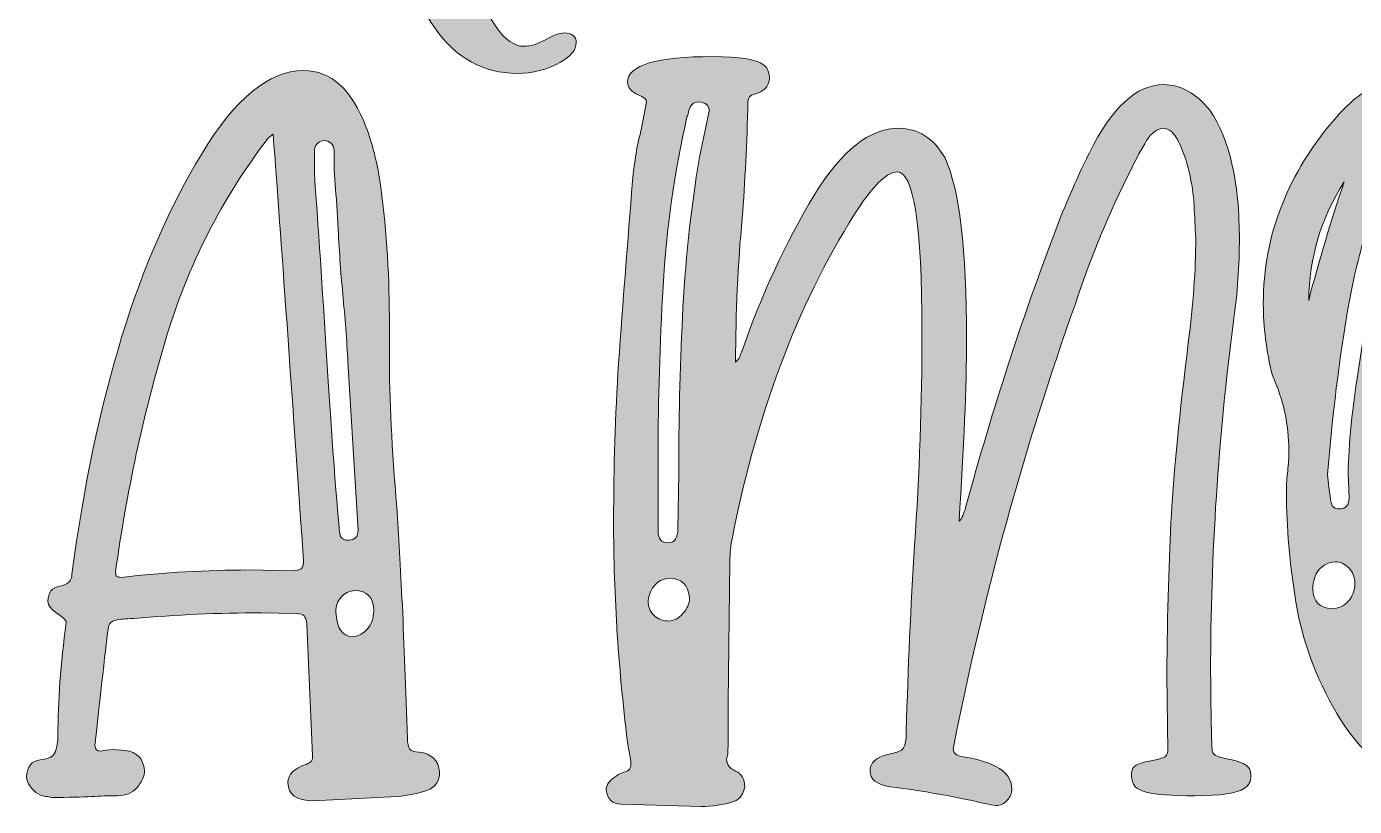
# Model space of a CAD drawing. Header units: inches. Extents: x 0.16 to 5.85, y -5.32 to -0.68.
# Drawn here: x 0.339 to 3.004, y -3.739 to -2.173 of the extents above; entities that cross this region are included whole.
import ezdxf

# ---------------------------------------------------------------- set-up
doc = ezdxf.new("R2010")
doc.units = ezdxf.units.IN
doc.header["$MEASUREMENT"] = 0
doc.layers.add('Layer 1', color=7, linetype='Continuous')

# ---------------------------------------------------------------- blocks, each defined once
blk = doc.blocks.new('block 4')
at = {"layer": 'Layer 1', "true_color": 0x231f20}
h = blk.add_hatch(color=250, dxfattribs=at)
h.dxf.hatch_style = 2
edge = h.paths.add_edge_path()
edge.add_spline(control_points=[(1.158, -2.1752), (1.1153, -2.1143), (1.0867, -2.0357), (1.0721, -1.9401), (1.0642, -1.8858), (1.0593, -1.8395), (1.0587, -1.7999), (1.0575, -1.7603), (1.0569, -1.7311), (1.0569, -1.7116), (1.0569, -1.683), (1.0575, -1.6519), (1.0587, -1.6172), (1.0398, -1.6196), (1.0185, -1.6227), (0.9947, -1.6269), (0.8948, -1.6446), (0.8242, -1.6562), (0.7827, -1.6617), (0.7486, -1.7926), (0.7316, -1.895), (0.7316, -1.9687), (0.7316, -2.0314), (0.7407, -2.0692), (0.759, -2.0808), (0.7663, -2.0856), (0.77, -2.0936), (0.77, -2.1039), (0.77, -2.1192), (0.762, -2.1271), (0.7468, -2.1271), (0.7328, -2.1271), (0.7194, -2.1234), (0.7072, -2.1155), (0.6725, -2.0942), (0.6554, -2.0491), (0.6554, -1.9815), (0.6554, -1.898), (0.6731, -1.7938), (0.7078, -1.669), (0.7078, -1.669), (0.678, -1.6696), (0.678, -1.6696), (0.6451, -1.6696), (0.6171, -1.6604), (0.5945, -1.6428), (0.5616, -1.6166), (0.5451, -1.5843), (0.5451, -1.5453), (0.5451, -1.5179), (0.5506, -1.4947), (0.5616, -1.4752), (0.5726, -1.4564), (0.5854, -1.4466), (0.6006, -1.4466), (0.6104, -1.4466), (0.6189, -1.4503), (0.6256, -1.457), (0.6323, -1.4637), (0.6353, -1.4722), (0.6353, -1.4819), (0.6353, -1.4935), (0.6286, -1.5027), (0.6152, -1.5106), (0.6012, -1.5185), (0.5945, -1.5301), (0.5945, -1.5453), (0.5945, -1.5599), (0.5987, -1.5733), (0.6073, -1.5861), (0.6231, -1.6093), (0.6469, -1.6209), (0.678, -1.6209), (0.6907, -1.6209), (0.7054, -1.6202), (0.7218, -1.619), (0.7712, -1.4564), (0.8266, -1.3138), (0.8893, -1.1908), (0.9454, -1.0811), (0.9966, -1.0263), (1.0435, -1.0263), (1.0733, -1.0263), (1.0946, -1.036), (1.108, -1.0561), (1.1172, -1.0702), (1.1245, -1.0842), (1.1288, -1.0994), (1.1416, -1.1414), (1.1507, -1.1847), (1.1549, -1.2285), (1.1574, -1.2523), (1.1598, -1.2955), (1.1622, -1.3583), (1.1769, -1.7195), (1.2, -1.9522), (1.2311, -2.0564), (1.2622, -2.1606), (1.2981, -2.2123), (1.3377, -2.2123), (1.3493, -2.2123), (1.3639, -2.2081), (1.3803, -2.199), (1.3968, -2.1898), (1.409, -2.1855), (1.4181, -2.1855), (1.4339, -2.1855), (1.4419, -2.1923), (1.4419, -2.205), (1.4419, -2.2191), (1.4315, -2.2325), (1.4102, -2.244), (1.3834, -2.2593), (1.3542, -2.2666), (1.3231, -2.2666), (1.2555, -2.2666), (1.2, -2.2361), (1.158, -2.1752)], knot_values=[0, 0, 0, 0, 1, 1, 1, 2, 2, 2, 3, 3, 3, 4, 4, 4, 5, 5, 5, 6, 6, 6, 7, 7, 7, 8, 8, 8, 9, 9, 9, 10, 10, 10, 11, 11, 11, 12, 12, 12, 13, 13, 13, 14, 14, 14, 15, 15, 15, 16, 16, 16, 17, 17, 17, 18, 18, 18, 19, 19, 19, 20, 20, 20, 21, 21, 21, 22, 22, 22, 23, 23, 23, 24, 24, 24, 25, 25, 25, 26, 26, 26, 27, 27, 27, 28, 28, 28, 29, 29, 29, 30, 30, 30, 31, 31, 31, 32, 32, 32, 33, 33, 33, 34, 34, 34, 35, 35, 35, 36, 36, 36, 37, 37, 37, 38, 38, 38, 39, 39, 39, 39], degree=3, periodic=1)
edge = h.paths.add_edge_path()
edge.add_spline(control_points=[(0.9161, -1.5904), (0.9752, -1.5794), (1.0234, -1.5721), (1.0605, -1.5679), (1.0623, -1.527), (1.0654, -1.4826), (1.0684, -1.4338), (1.0727, -1.3711), (1.0745, -1.3205), (1.0745, -1.2821), (1.0745, -1.2273), (1.0709, -1.181), (1.0629, -1.1439), (1.055, -1.1067), (1.0459, -1.0878), (1.0368, -1.0878), (1.0319, -1.0878), (1.024, -1.0945), (1.0136, -1.1079), (0.9673, -1.1658), (0.9216, -1.2529), (0.8772, -1.3686), (0.8461, -1.4497), (0.8193, -1.5301), (0.7961, -1.6105), (0.8315, -1.6056), (0.8711, -1.5989), (0.9161, -1.5904)], knot_values=[0, 0, 0, 0, 1, 1, 1, 2, 2, 2, 3, 3, 3, 4, 4, 4, 5, 5, 5, 6, 6, 6, 7, 7, 7, 8, 8, 8, 9, 9, 9, 9], degree=3, periodic=1)
at = {"layer": 'Layer 1', "lineweight": 0}
blk.add_open_spline([(1.158, -2.1752), (1.1153, -2.1143), (1.0867, -2.0357), (1.0721, -1.9401), (1.0642, -1.8858), (1.0593, -1.8395), (1.0587, -1.7999), (1.0575, -1.7603), (1.0569, -1.7311), (1.0569, -1.7116), (1.0569, -1.683), (1.0575, -1.6519), (1.0587, -1.6172), (1.0398, -1.6196), (1.0185, -1.6227), (0.9947, -1.6269), (0.8948, -1.6446), (0.8242, -1.6562), (0.7827, -1.6617), (0.7486, -1.7926), (0.7316, -1.895), (0.7316, -1.9687), (0.7316, -2.0314), (0.7407, -2.0692), (0.759, -2.0808), (0.7663, -2.0856), (0.77, -2.0936), (0.77, -2.1039), (0.77, -2.1192), (0.762, -2.1271), (0.7468, -2.1271), (0.7328, -2.1271), (0.7194, -2.1234), (0.7072, -2.1155), (0.6725, -2.0942), (0.6554, -2.0491), (0.6554, -1.9815), (0.6554, -1.898), (0.6731, -1.7938), (0.7078, -1.669), (0.7078, -1.669), (0.678, -1.6696), (0.678, -1.6696), (0.6451, -1.6696), (0.6171, -1.6604), (0.5945, -1.6428), (0.5616, -1.6166), (0.5451, -1.5843), (0.5451, -1.5453), (0.5451, -1.5179), (0.5506, -1.4947), (0.5616, -1.4752), (0.5726, -1.4564), (0.5854, -1.4466), (0.6006, -1.4466), (0.6104, -1.4466), (0.6189, -1.4503), (0.6256, -1.457), (0.6323, -1.4637), (0.6353, -1.4722), (0.6353, -1.4819), (0.6353, -1.4935), (0.6286, -1.5027), (0.6152, -1.5106), (0.6012, -1.5185), (0.5945, -1.5301), (0.5945, -1.5453), (0.5945, -1.5599), (0.5987, -1.5733), (0.6073, -1.5861), (0.6231, -1.6093), (0.6469, -1.6209), (0.678, -1.6209), (0.6907, -1.6209), (0.7054, -1.6202), (0.7218, -1.619), (0.7712, -1.4564), (0.8266, -1.3138), (0.8893, -1.1908), (0.9454, -1.0811), (0.9966, -1.0263), (1.0435, -1.0263), (1.0733, -1.0263), (1.0946, -1.036), (1.108, -1.0561), (1.1172, -1.0702), (1.1245, -1.0842), (1.1288, -1.0994), (1.1416, -1.1414), (1.1507, -1.1847), (1.1549, -1.2285), (1.1574, -1.2523), (1.1598, -1.2955), (1.1622, -1.3583), (1.1769, -1.7195), (1.2, -1.9522), (1.2311, -2.0564), (1.2622, -2.1606), (1.2981, -2.2123), (1.3377, -2.2123), (1.3493, -2.2123), (1.3639, -2.2081), (1.3803, -2.199), (1.3968, -2.1898), (1.409, -2.1855), (1.4181, -2.1855), (1.4339, -2.1855), (1.4419, -2.1923), (1.4419, -2.205), (1.4419, -2.2191), (1.4315, -2.2325), (1.4102, -2.244), (1.3834, -2.2593), (1.3542, -2.2666), (1.3231, -2.2666), (1.2555, -2.2666), (1.2, -2.2361), (1.158, -2.1752)], degree=3, knots=[0, 0, 0, 0, 1, 1, 1, 2, 2, 2, 3, 3, 3, 4, 4, 4, 5, 5, 5, 6, 6, 6, 7, 7, 7, 8, 8, 8, 9, 9, 9, 10, 10, 10, 11, 11, 11, 12, 12, 12, 13, 13, 13, 14, 14, 14, 15, 15, 15, 16, 16, 16, 17, 17, 17, 18, 18, 18, 19, 19, 19, 20, 20, 20, 21, 21, 21, 22, 22, 22, 23, 23, 23, 24, 24, 24, 25, 25, 25, 26, 26, 26, 27, 27, 27, 28, 28, 28, 29, 29, 29, 30, 30, 30, 31, 31, 31, 32, 32, 32, 33, 33, 33, 34, 34, 34, 35, 35, 35, 36, 36, 36, 37, 37, 37, 38, 38, 38, 39, 39, 39, 39], dxfattribs=at)
blk = doc.blocks.new('block 5')
at = {"layer": 'Layer 1', "true_color": 0x231f20}
h = blk.add_hatch(color=250, dxfattribs=at)
h.dxf.hatch_style = 2
edge = h.paths.add_edge_path()
edge.add_spline(control_points=[(2.968, -3.5517), (2.9261, -3.48), (2.8988, -3.4055), (2.8861, -3.3283), (2.8734, -3.2511), (2.8671, -3.1777), (2.8671, -3.1082), (2.8671, -3.0917), (2.8679, -3.0771), (2.8696, -3.0644), (2.8712, -3.0517), (2.872, -3.0382), (2.872, -3.0238), (2.872, -2.972), (2.861, -2.9218), (2.8389, -2.8733), (2.8268, -2.8236), (2.8207, -2.7756), (2.8207, -2.7293), (2.8207, -2.5915), (2.8698, -2.4662), (2.968, -2.3537), (2.9945, -2.3229), (3.0253, -2.2991), (3.0607, -2.2826), (3.0607, -2.2826), (3.0938, -2.266), (3.0938, -2.266), (3.1279, -2.2462), (3.1566, -2.2363), (3.1798, -2.2363), (3.1897, -2.2363), (3.2007, -2.2313), (3.2129, -2.2214), (3.2294, -2.2092), (3.2416, -2.2032), (3.2493, -2.2032), (3.2559, -2.2032), (3.2617, -2.2054), (3.2667, -2.2098), (3.2716, -2.2142), (3.2766, -2.2175), (3.2815, -2.2197), (3.2865, -2.2219), (3.2912, -2.223), (3.2956, -2.223), (3.3783, -2.2286), (3.4429, -2.2622), (3.4892, -2.324), (3.5355, -2.3857), (3.5678, -2.4604), (3.586, -2.5481), (3.6042, -2.6358), (3.6133, -2.7183), (3.6133, -2.7955), (3.6133, -2.886), (3.605, -2.9759), (3.5885, -3.0652), (3.5675, -3.2075), (3.5261, -3.3437), (3.4644, -3.4739), (3.4368, -3.5368), (3.3976, -3.5919), (3.3469, -3.6393), (3.2984, -3.6791), (3.2471, -3.6989), (3.193, -3.6989), (3.1004, -3.6989), (3.0253, -3.6498), (2.968, -3.5517)], knot_values=[0, 0, 0, 0, 1, 1, 1, 2, 2, 2, 3, 3, 3, 4, 4, 4, 5, 5, 5, 6, 6, 6, 7, 7, 7, 8, 8, 8, 9, 9, 9, 10, 10, 10, 11, 11, 11, 12, 12, 12, 13, 13, 13, 14, 14, 14, 15, 15, 15, 16, 16, 16, 17, 17, 17, 18, 18, 18, 19, 19, 19, 20, 20, 20, 21, 21, 21, 22, 22, 22, 23, 23, 23, 23], degree=3, periodic=1)
edge = h.paths.add_edge_path()
edge.add_spline(control_points=[(2.9829, -2.4844), (2.9366, -2.5572), (2.9128, -2.6367), (2.9117, -2.7227), (2.9327, -2.6422), (2.9564, -2.5628), (2.9829, -2.4844)], knot_values=[0, 0, 0, 0, 1, 1, 1, 2, 2, 2, 2], degree=3, periodic=1)
edge = h.paths.add_edge_path()
edge.add_spline(control_points=[(2.9912, -3.3266), (3, -3.3167), (3.0044, -3.3046), (3.0044, -3.2902), (3.0044, -3.2781), (3.0003, -3.2679), (2.992, -3.2596), (2.9837, -3.2514), (2.9746, -3.2472), (2.9647, -3.2472), (2.9515, -3.2483), (2.9407, -3.2538), (2.9324, -3.2638), (2.9242, -3.2737), (2.92, -3.2864), (2.92, -3.3018), (2.9211, -3.3272), (2.9338, -3.3404), (2.9581, -3.3415), (2.9713, -3.3415), (2.9823, -3.3366), (2.9912, -3.3266)], knot_values=[0, 0, 0, 0, 1, 1, 1, 2, 2, 2, 3, 3, 3, 4, 4, 4, 5, 5, 5, 6, 6, 6, 7, 7, 7, 7], degree=3, periodic=1)
edge = h.paths.add_edge_path()
edge.add_spline(control_points=[(2.9928, -3.1198), (2.9928, -3.1198), (2.9912, -3.0685), (2.9912, -3.0685), (2.9912, -3.0145), (2.9989, -2.9395), (3.0143, -2.8435), (3.0143, -2.8435), (3.0176, -2.822), (3.0176, -2.822), (3.0287, -2.7426), (3.046, -2.6623), (3.0697, -2.5812), (3.0935, -2.5002), (3.129, -2.4238), (3.1765, -2.3521), (3.1809, -2.3455), (3.1831, -2.3388), (3.1831, -2.3322), (3.1831, -2.3267), (3.1817, -2.3226), (3.179, -2.3198), (3.1762, -2.3171), (3.171, -2.3146), (3.1633, -2.3124), (3.1544, -2.3124), (3.1472, -2.3179), (3.1417, -2.3289), (3.0689, -2.448), (3.0193, -2.5804), (2.9928, -2.726), (2.973, -2.8408), (2.9586, -2.956), (2.9498, -3.0718), (2.9531, -3.1093), (2.9562, -3.1303), (2.9589, -3.1347), (2.9617, -3.1391), (2.9669, -3.1413), (2.9746, -3.1413), (2.9867, -3.1402), (2.9928, -3.133), (2.9928, -3.1198)], knot_values=[0, 0, 0, 0, 1, 1, 1, 2, 2, 2, 3, 3, 3, 4, 4, 4, 5, 5, 5, 6, 6, 6, 7, 7, 7, 8, 8, 8, 9, 9, 9, 10, 10, 10, 11, 11, 11, 12, 12, 12, 13, 13, 13, 14, 14, 14, 14], degree=3, periodic=1)
edge = h.paths.add_edge_path()
edge.add_spline(control_points=[(3.4578, -3.1099), (3.4677, -3.1066), (3.4762, -3.1038), (3.4834, -3.1016), (3.4906, -3.0994), (3.4942, -3.0944), (3.4942, -3.0867), (3.514, -2.9963), (3.5239, -2.8964), (3.5239, -2.7872), (3.5239, -2.7453), (3.5215, -2.6979), (3.5165, -2.6449), (3.5115, -2.592), (3.5, -2.5404), (3.4818, -2.4902), (3.4636, -2.44), (3.4357, -2.3968), (3.3982, -2.3604), (3.3706, -2.3306), (3.3364, -2.3146), (3.2956, -2.3124), (3.2901, -2.3124), (3.2851, -2.314), (3.2807, -2.3173), (3.2057, -2.3891), (3.1511, -2.4988), (3.1169, -2.6466), (3.0871, -2.7602), (3.0722, -2.8749), (3.0722, -2.9907), (3.0722, -3.0249), (3.0731, -3.0445), (3.0747, -3.0495), (3.0764, -3.0544), (3.08, -3.0586), (3.0855, -3.0619), (3.1561, -3.1082), (3.2371, -3.1336), (3.3287, -3.138), (3.3618, -3.138), (3.4048, -3.1286), (3.4578, -3.1099)], knot_values=[0, 0, 0, 0, 1, 1, 1, 2, 2, 2, 3, 3, 3, 4, 4, 4, 5, 5, 5, 6, 6, 6, 7, 7, 7, 8, 8, 8, 9, 9, 9, 10, 10, 10, 11, 11, 11, 12, 12, 12, 13, 13, 13, 14, 14, 14, 14], degree=3, periodic=1)
edge = h.paths.add_edge_path()
edge.add_spline(control_points=[(3.2907, -3.5715), (3.338, -3.5241), (3.3753, -3.4678), (3.4023, -3.4027), (3.4294, -3.3377), (3.4506, -3.2737), (3.466, -3.2108), (3.466, -3.2108), (3.4677, -3.2075), (3.4677, -3.2075), (3.4677, -3.2075), (3.4644, -3.2025), (3.4644, -3.2025), (3.4214, -3.218), (3.3778, -3.2257), (3.3337, -3.2257), (3.2498, -3.2257), (3.1676, -3.2059), (3.0871, -3.1661), (3.1103, -3.3592), (3.1682, -3.4943), (3.2609, -3.5715), (3.2664, -3.5759), (3.2714, -3.5781), (3.2758, -3.5781), (3.2802, -3.5781), (3.2851, -3.5759), (3.2907, -3.5715)], knot_values=[0, 0, 0, 0, 1, 1, 1, 2, 2, 2, 3, 3, 3, 4, 4, 4, 5, 5, 5, 6, 6, 6, 7, 7, 7, 8, 8, 8, 9, 9, 9, 9], degree=3, periodic=1)
h = blk.add_hatch(color=250, dxfattribs=at)
h.dxf.hatch_style = 2
edge = h.paths.add_edge_path()
edge.add_spline(control_points=[(1.5318, -3.7337), (1.5142, -3.7337), (1.5042, -3.7243), (1.502, -3.7055), (1.502, -3.6956), (1.5081, -3.6868), (1.5202, -3.6791), (1.5257, -3.6746), (1.5324, -3.6713), (1.5401, -3.6691), (1.5478, -3.6669), (1.5517, -3.662), (1.5517, -3.6542), (1.5517, -3.6465), (1.55, -3.636), (1.5467, -3.6228), (1.5269, -3.4706), (1.5169, -3.3178), (1.5169, -3.1645), (1.5169, -3.0586), (1.5202, -2.9533), (1.5269, -2.8485), (1.5357, -2.726), (1.5451, -2.6041), (1.555, -2.4828), (1.5583, -2.4442), (1.5643, -2.4089), (1.5732, -2.3769), (1.5732, -2.3769), (1.5831, -2.324), (1.5831, -2.324), (1.5831, -2.3196), (1.5781, -2.3151), (1.5682, -2.3107), (1.5528, -2.3041), (1.5451, -2.2953), (1.5451, -2.2842), (1.5451, -2.2501), (1.6024, -2.2329), (1.7171, -2.2329), (1.7689, -2.2329), (1.8026, -2.2385), (1.818, -2.2495), (1.8247, -2.2539), (1.8285, -2.2622), (1.8296, -2.2743), (1.8296, -2.2842), (1.8266, -2.292), (1.8205, -2.2975), (1.8145, -2.303), (1.8073, -2.3066), (1.799, -2.3082), (1.7908, -2.3099), (1.7866, -2.3151), (1.7866, -2.324), (1.7844, -2.4067), (1.7805, -2.4844), (1.775, -2.5572), (1.7662, -2.6499), (1.7618, -2.7464), (1.7618, -2.8468), (1.7673, -2.8413), (1.7706, -2.8363), (1.7717, -2.8319), (1.7728, -2.8275), (1.7739, -2.8247), (1.775, -2.8236), (1.8125, -2.7134), (1.8611, -2.6085), (1.9206, -2.5093), (1.9747, -2.421), (2.0309, -2.3769), (2.0894, -2.3769), (2.128, -2.3769), (2.1589, -2.3968), (2.182, -2.4365), (2.2107, -2.4982), (2.2251, -2.6196), (2.2251, -2.8005), (2.2251, -2.8954), (2.2201, -3.0172), (2.2102, -3.1661), (2.2157, -3.1606), (2.2201, -3.1512), (2.2234, -3.138), (2.2774, -2.9395), (2.3409, -2.7453), (2.4137, -2.5556), (2.4369, -2.4993), (2.4562, -2.4563), (2.4716, -2.4265), (2.5168, -2.335), (2.5665, -2.2892), (2.6205, -2.2892), (2.6547, -2.2892), (2.6856, -2.3063), (2.7132, -2.3405), (2.7529, -2.399), (2.7727, -2.4844), (2.7727, -2.597), (2.7727, -2.6521), (2.7689, -2.7078), (2.7611, -2.7641), (2.7303, -2.9979), (2.7149, -3.2329), (2.7149, -3.4689), (2.7159, -3.5693), (2.717, -3.622), (2.7182, -3.6269), (2.7192, -3.6319), (2.7226, -3.6355), (2.7281, -3.6377), (2.7336, -3.6399), (2.7421, -3.6421), (2.7537, -3.6443), (2.7653, -3.6465), (2.7752, -3.6498), (2.7835, -3.6542), (2.7918, -3.6587), (2.7959, -3.6664), (2.7959, -3.6774), (2.7959, -3.6884), (2.7915, -3.6967), (2.7827, -3.7022), (2.7683, -3.7122), (2.7353, -3.7171), (2.6834, -3.7171), (2.6371, -3.7171), (2.6051, -3.7149), (2.5874, -3.7105), (2.5764, -3.7072), (2.5687, -3.7036), (2.5643, -3.6997), (2.5599, -3.6959), (2.5571, -3.6879), (2.556, -3.6757), (2.556, -3.6647), (2.5601, -3.6575), (2.5684, -3.6542), (2.5767, -3.6509), (2.5855, -3.6484), (2.5949, -3.6468), (2.6042, -3.6451), (2.6123, -3.6432), (2.6189, -3.641), (2.6255, -3.6388), (2.6288, -3.6338), (2.6288, -3.6261), (2.6288, -3.6261), (2.6272, -3.4755), (2.6272, -3.4755), (2.6282, -3.3465), (2.6313, -3.2387), (2.6362, -3.1521), (2.6412, -3.0655), (2.6525, -2.9505), (2.6702, -2.8071), (2.6801, -2.731), (2.6851, -2.6609), (2.6851, -2.597), (2.684, -2.5749), (2.6828, -2.5531), (2.6818, -2.5316), (2.6806, -2.5101), (2.6773, -2.4878), (2.6718, -2.4646), (2.6663, -2.4414), (2.6591, -2.421), (2.6503, -2.4034), (2.6415, -2.3857), (2.6315, -2.3769), (2.6205, -2.3769), (2.6084, -2.3769), (2.5971, -2.3852), (2.5866, -2.4017), (2.5761, -2.4183), (2.5659, -2.437), (2.556, -2.458), (2.5108, -2.5473), (2.4733, -2.6378), (2.4435, -2.7293), (2.3409, -3.0172), (2.2598, -3.3117), (2.2002, -3.6129), (2.2002, -3.6129), (2.1986, -3.6228), (2.1986, -3.6228), (2.1986, -3.6316), (2.2052, -3.6371), (2.2184, -3.6393), (2.2405, -3.6416), (2.2623, -3.6479), (2.2838, -3.6584), (2.3053, -3.6688), (2.3161, -3.684), (2.3161, -3.7039), (2.3161, -3.7116), (2.313, -3.719), (2.307, -3.7262), (2.3009, -3.7334), (2.2934, -3.737), (2.2846, -3.737), (2.2846, -3.737), (2.2747, -3.7353), (2.2747, -3.7353), (2.2074, -3.7199), (2.1396, -3.7077), (2.0712, -3.6989), (2.0447, -3.6945), (2.0315, -3.684), (2.0315, -3.6675), (2.0315, -3.6509), (2.0431, -3.6399), (2.0662, -3.6344), (2.0784, -3.6322), (2.0878, -3.6292), (2.0944, -3.6253), (2.101, -3.6214), (2.1043, -3.6085), (2.1043, -3.5864), (2.1076, -3.4607), (2.1131, -3.3366), (2.1209, -3.2141), (2.1308, -3.0718), (2.1357, -2.929), (2.1357, -2.7856), (2.1357, -2.5716), (2.1192, -2.4646), (2.0861, -2.4646), (2.0673, -2.4646), (2.0425, -2.4872), (2.0116, -2.5324), (1.8936, -2.7122), (1.8081, -2.934), (1.7552, -3.1976), (1.7519, -3.2141), (1.7502, -3.2307), (1.7502, -3.2472), (1.7502, -3.2472), (1.7469, -3.5302), (1.7469, -3.5302), (1.7469, -3.5952), (1.7466, -3.6297), (1.7461, -3.6336), (1.7455, -3.6374), (1.7447, -3.641), (1.7436, -3.6443), (1.7436, -3.6542), (1.7496, -3.662), (1.7618, -3.6675), (1.7739, -3.673), (1.78, -3.6835), (1.78, -3.6989), (1.7778, -3.7132), (1.7706, -3.7232), (1.7585, -3.7287), (1.7364, -3.7353), (1.7143, -3.7386), (1.6923, -3.7386), (1.6923, -3.7386), (1.5318, -3.7337), (1.5318, -3.7337)], knot_values=[0, 0, 0, 0, 1, 1, 1, 2, 2, 2, 3, 3, 3, 4, 4, 4, 5, 5, 5, 6, 6, 6, 7, 7, 7, 8, 8, 8, 9, 9, 9, 10, 10, 10, 11, 11, 11, 12, 12, 12, 13, 13, 13, 14, 14, 14, 15, 15, 15, 16, 16, 16, 17, 17, 17, 18, 18, 18, 19, 19, 19, 20, 20, 20, 21, 21, 21, 22, 22, 22, 23, 23, 23, 24, 24, 24, 25, 25, 25, 26, 26, 26, 27, 27, 27, 28, 28, 28, 29, 29, 29, 30, 30, 30, 31, 31, 31, 32, 32, 32, 33, 33, 33, 34, 34, 34, 35, 35, 35, 36, 36, 36, 37, 37, 37, 38, 38, 38, 39, 39, 39, 40, 40, 40, 41, 41, 41, 42, 42, 42, 43, 43, 43, 44, 44, 44, 45, 45, 45, 46, 46, 46, 47, 47, 47, 48, 48, 48, 49, 49, 49, 50, 50, 50, 51, 51, 51, 52, 52, 52, 53, 53, 53, 54, 54, 54, 55, 55, 55, 56, 56, 56, 57, 57, 57, 58, 58, 58, 59, 59, 59, 60, 60, 60, 61, 61, 61, 62, 62, 62, 63, 63, 63, 64, 64, 64, 65, 65, 65, 66, 66, 66, 67, 67, 67, 68, 68, 68, 69, 69, 69, 70, 70, 70, 71, 71, 71, 72, 72, 72, 73, 73, 73, 74, 74, 74, 75, 75, 75, 76, 76, 76, 77, 77, 77, 78, 78, 78, 79, 79, 79, 80, 80, 80, 81, 81, 81, 82, 82, 82, 83, 83, 83, 84, 84, 84, 85, 85, 85, 86, 86, 86, 87, 87, 87, 87], degree=3, periodic=1)
edge = h.paths.add_edge_path()
edge.add_spline(control_points=[(1.6559, -3.3514), (1.6647, -3.3415), (1.6691, -3.331), (1.6691, -3.32), (1.6669, -3.2935), (1.6531, -3.2803), (1.6278, -3.2803), (1.6156, -3.2814), (1.6057, -3.2867), (1.598, -3.296), (1.5903, -3.3054), (1.5864, -3.3167), (1.5864, -3.3299), (1.5875, -3.341), (1.5919, -3.3498), (1.5997, -3.3564), (1.6073, -3.363), (1.6168, -3.3663), (1.6278, -3.3663), (1.6377, -3.3663), (1.647, -3.3614), (1.6559, -3.3514)], knot_values=[0, 0, 0, 0, 1, 1, 1, 2, 2, 2, 3, 3, 3, 4, 4, 4, 5, 5, 5, 6, 6, 6, 7, 7, 7, 7], degree=3, periodic=1)
edge = h.paths.add_edge_path()
edge.add_spline(control_points=[(1.646, -3.181), (1.646, -3.181), (1.6476, -3.0702), (1.6476, -3.0702), (1.6476, -2.9665), (1.6501, -2.8617), (1.6551, -2.7558), (1.66, -2.6499), (1.6713, -2.5429), (1.689, -2.4348), (1.689, -2.4348), (1.7088, -2.3422), (1.7088, -2.3422), (1.7088, -2.3311), (1.7016, -2.3251), (1.6873, -2.324), (1.6774, -2.324), (1.6708, -2.33), (1.6675, -2.3422), (1.6675, -2.3455), (1.6664, -2.3493), (1.6642, -2.3537), (1.6388, -2.464), (1.6228, -2.5777), (1.6162, -2.6946), (1.6096, -2.8115), (1.6062, -2.9229), (1.6062, -3.0288), (1.6062, -3.0288), (1.6062, -3.186), (1.6062, -3.186), (1.6062, -3.2015), (1.6129, -3.2092), (1.6261, -3.2092), (1.6393, -3.2092), (1.646, -3.1998), (1.646, -3.181)], knot_values=[0, 0, 0, 0, 1, 1, 1, 2, 2, 2, 3, 3, 3, 4, 4, 4, 5, 5, 5, 6, 6, 6, 7, 7, 7, 8, 8, 8, 9, 9, 9, 10, 10, 10, 11, 11, 11, 12, 12, 12, 12], degree=3, periodic=1)
h = blk.add_hatch(color=250, dxfattribs=at)
h.dxf.hatch_style = 2
edge = h.paths.add_edge_path()
edge.add_spline(control_points=[(0.8634, -3.6906), (0.8634, -3.6741), (0.8755, -3.662), (0.8998, -3.6542), (0.9053, -3.652), (0.9089, -3.6498), (0.9105, -3.6476), (0.9122, -3.6454), (0.913, -3.6416), (0.913, -3.636), (0.913, -3.636), (0.9015, -3.373), (0.9015, -3.373), (0.9003, -3.3641), (0.8984, -3.3583), (0.8957, -3.3556), (0.8929, -3.3528), (0.8877, -3.3514), (0.8799, -3.3514), (0.8799, -3.3514), (0.8105, -3.3498), (0.8105, -3.3498), (0.7244, -3.3498), (0.6389, -3.3537), (0.554, -3.3614), (0.5374, -3.3614), (0.5253, -3.3625), (0.5176, -3.3647), (0.5098, -3.3669), (0.5052, -3.3708), (0.5035, -3.3763), (0.5019, -3.3818), (0.4928, -3.4618), (0.4762, -3.6162), (0.4762, -3.6239), (0.4801, -3.6278), (0.4878, -3.6278), (0.4944, -3.6256), (0.5027, -3.6245), (0.5126, -3.6245), (0.5126, -3.6245), (0.5374, -3.6261), (0.5374, -3.6261), (0.5606, -3.6294), (0.5733, -3.6427), (0.5755, -3.6658), (0.5755, -3.6779), (0.5705, -3.6895), (0.5606, -3.7006), (0.5507, -3.7116), (0.5374, -3.7171), (0.5209, -3.7171), (0.5043, -3.7171), (0.487, -3.7177), (0.4688, -3.7188), (0.4506, -3.7199), (0.4238, -3.7204), (0.3885, -3.7204), (0.3885, -3.7204), (0.3819, -3.7188), (0.3819, -3.7188), (0.3676, -3.7188), (0.3554, -3.7116), (0.3455, -3.6973), (0.3411, -3.6917), (0.3389, -3.6857), (0.3389, -3.6791), (0.34, -3.6581), (0.3491, -3.6468), (0.3662, -3.6451), (0.3833, -3.6435), (0.3935, -3.638), (0.3968, -3.6286), (0.4001, -3.6192), (0.4018, -3.6085), (0.4018, -3.5963), (0.4018, -3.528), (0.4073, -3.4524), (0.4183, -3.3696), (0.4183, -3.3653), (0.4134, -3.3597), (0.4034, -3.3531), (0.3891, -3.3443), (0.3819, -3.3355), (0.3819, -3.3266), (0.3819, -3.309), (0.3899, -3.2988), (0.4059, -3.296), (0.4219, -3.2933), (0.4299, -3.2853), (0.4299, -3.272), (0.4773, -2.9158), (0.5639, -2.635), (0.6897, -2.4298), (0.7569, -2.3173), (0.8253, -2.2611), (0.8948, -2.2611), (0.95, -2.2611), (0.9919, -2.2991), (1.0206, -2.3752), (1.0327, -2.4083), (1.0415, -2.4425), (1.0471, -2.4778), (1.0603, -2.5694), (1.0669, -2.6621), (1.0669, -2.7558), (1.0669, -2.7558), (1.0669, -2.8336), (1.0669, -2.8336), (1.0669, -2.9196), (1.0719, -3.0211), (1.0818, -3.138), (1.0895, -3.2461), (1.0967, -3.4011), (1.1033, -3.6029), (1.1033, -3.6118), (1.1047, -3.6184), (1.1075, -3.6228), (1.1102, -3.6272), (1.1165, -3.6294), (1.1265, -3.6294), (1.1518, -3.6327), (1.1656, -3.646), (1.1678, -3.6691), (1.1678, -3.6879), (1.1593, -3.7003), (1.1422, -3.7064), (1.1251, -3.7124), (1.105, -3.7165), (1.0818, -3.7188), (1.0818, -3.7188), (0.9147, -3.727), (0.9147, -3.727), (0.8805, -3.727), (0.8634, -3.7149), (0.8634, -3.6906)], knot_values=[0, 0, 0, 0, 1, 1, 1, 2, 2, 2, 3, 3, 3, 4, 4, 4, 5, 5, 5, 6, 6, 6, 7, 7, 7, 8, 8, 8, 9, 9, 9, 10, 10, 10, 11, 11, 11, 12, 12, 12, 13, 13, 13, 14, 14, 14, 15, 15, 15, 16, 16, 16, 17, 17, 17, 18, 18, 18, 19, 19, 19, 20, 20, 20, 21, 21, 21, 22, 22, 22, 23, 23, 23, 24, 24, 24, 25, 25, 25, 26, 26, 26, 27, 27, 27, 28, 28, 28, 29, 29, 29, 30, 30, 30, 31, 31, 31, 32, 32, 32, 33, 33, 33, 34, 34, 34, 35, 35, 35, 36, 36, 36, 37, 37, 37, 38, 38, 38, 39, 39, 39, 40, 40, 40, 41, 41, 41, 42, 42, 42, 43, 43, 43, 44, 44, 44, 45, 45, 45, 45], degree=3, periodic=1)
edge = h.paths.add_edge_path()
edge.add_spline(control_points=[(0.784, -3.2638), (0.784, -3.2638), (0.87, -3.2654), (0.87, -3.2654), (0.8799, -3.2654), (0.8866, -3.264), (0.8899, -3.2613), (0.8932, -3.2585), (0.8948, -3.2533), (0.8948, -3.2456), (0.8628, -2.7845), (0.8424, -2.4988), (0.8336, -2.3885), (0.8336, -2.3885), (0.8237, -2.3968), (0.8237, -2.3968), (0.731, -2.517), (0.6624, -2.6521), (0.6177, -2.8021), (0.573, -2.9522), (0.5396, -3.1071), (0.5176, -3.2671), (0.5176, -3.2726), (0.5184, -3.2759), (0.5201, -3.277), (0.5217, -3.2781), (0.5247, -3.2786), (0.5292, -3.2786), (0.6163, -3.2687), (0.7012, -3.2638), (0.784, -3.2638)], knot_values=[0, 0, 0, 0, 1, 1, 1, 2, 2, 2, 3, 3, 3, 4, 4, 4, 5, 5, 5, 6, 6, 6, 7, 7, 7, 8, 8, 8, 9, 9, 9, 10, 10, 10, 10], degree=3, periodic=1)
edge = h.paths.add_edge_path()
edge.add_spline(control_points=[(1.004, -3.1843), (1.004, -3.1843), (0.9842, -2.8567), (0.9842, -2.8567), (0.982, -2.8104), (0.9787, -2.7644), (0.9743, -2.7186), (0.9698, -2.6728), (0.9665, -2.6267), (0.9643, -2.5804), (0.9643, -2.5804), (0.961, -2.5192), (0.961, -2.5192), (0.9577, -2.4927), (0.9561, -2.4662), (0.9561, -2.4398), (0.9561, -2.4398), (0.9561, -2.4216), (0.9561, -2.4216), (0.955, -2.4083), (0.9478, -2.4017), (0.9346, -2.4017), (0.9224, -2.4039), (0.9164, -2.4117), (0.9164, -2.4249), (0.9164, -2.4249), (0.9164, -2.4695), (0.9164, -2.4695), (0.9263, -2.6041), (0.9346, -2.7288), (0.9412, -2.8435), (0.9566, -3.0718), (0.9657, -3.189), (0.9685, -3.1951), (0.9712, -3.2012), (0.977, -3.2042), (0.9858, -3.2042), (0.998, -3.2031), (1.004, -3.1965), (1.004, -3.1843)], knot_values=[0, 0, 0, 0, 1, 1, 1, 2, 2, 2, 3, 3, 3, 4, 4, 4, 5, 5, 5, 6, 6, 6, 7, 7, 7, 8, 8, 8, 9, 9, 9, 10, 10, 10, 11, 11, 11, 12, 12, 12, 13, 13, 13, 13], degree=3, periodic=1)
edge = h.paths.add_edge_path()
edge.add_spline(control_points=[(1.0231, -3.3821), (1.0313, -3.3727), (1.0355, -3.3608), (1.0355, -3.3465), (1.0355, -3.3189), (1.0228, -3.3051), (0.9974, -3.3051), (0.9864, -3.3062), (0.9773, -3.3106), (0.9701, -3.3184), (0.9629, -3.3261), (0.9594, -3.336), (0.9594, -3.3481), (0.9616, -3.3812), (0.9732, -3.3978), (0.9941, -3.3978), (1.0051, -3.3967), (1.0148, -3.3914), (1.0231, -3.3821)], knot_values=[0, 0, 0, 0, 1, 1, 1, 2, 2, 2, 3, 3, 3, 4, 4, 4, 5, 5, 5, 6, 6, 6, 6], degree=3, periodic=1)
at = {"layer": 'Layer 1', "lineweight": 0}
for points, knots in [([(2.968, -3.5517), (2.9261, -3.48), (2.8988, -3.4055), (2.8861, -3.3283), (2.8734, -3.2511), (2.8671, -3.1777), (2.8671, -3.1082), (2.8671, -3.0917), (2.8679, -3.0771), (2.8696, -3.0644), (2.8712, -3.0517), (2.872, -3.0382), (2.872, -3.0238), (2.872, -2.972), (2.861, -2.9218), (2.8389, -2.8733), (2.8268, -2.8236), (2.8207, -2.7756), (2.8207, -2.7293), (2.8207, -2.5915), (2.8698, -2.4662), (2.968, -2.3537), (2.9945, -2.3229), (3.0253, -2.2991), (3.0607, -2.2826), (3.0607, -2.2826), (3.0938, -2.266), (3.0938, -2.266), (3.1279, -2.2462), (3.1566, -2.2363), (3.1798, -2.2363), (3.1897, -2.2363), (3.2007, -2.2313), (3.2129, -2.2214), (3.2294, -2.2092), (3.2416, -2.2032), (3.2493, -2.2032), (3.2559, -2.2032), (3.2617, -2.2054), (3.2667, -2.2098), (3.2716, -2.2142), (3.2766, -2.2175), (3.2815, -2.2197), (3.2865, -2.2219), (3.2912, -2.223), (3.2956, -2.223), (3.3783, -2.2286), (3.4429, -2.2622), (3.4892, -2.324), (3.5355, -2.3857), (3.5678, -2.4604), (3.586, -2.5481), (3.6042, -2.6358), (3.6133, -2.7183), (3.6133, -2.7955), (3.6133, -2.886), (3.605, -2.9759), (3.5885, -3.0652), (3.5675, -3.2075), (3.5261, -3.3437), (3.4644, -3.4739), (3.4368, -3.5368), (3.3976, -3.5919), (3.3469, -3.6393), (3.2984, -3.6791), (3.2471, -3.6989), (3.193, -3.6989), (3.1004, -3.6989), (3.0253, -3.6498), (2.968, -3.5517)], [0, 0, 0, 0, 1, 1, 1, 2, 2, 2, 3, 3, 3, 4, 4, 4, 5, 5, 5, 6, 6, 6, 7, 7, 7, 8, 8, 8, 9, 9, 9, 10, 10, 10, 11, 11, 11, 12, 12, 12, 13, 13, 13, 14, 14, 14, 15, 15, 15, 16, 16, 16, 17, 17, 17, 18, 18, 18, 19, 19, 19, 20, 20, 20, 21, 21, 21, 22, 22, 22, 23, 23, 23, 23]), ([(1.5318, -3.7337), (1.5142, -3.7337), (1.5042, -3.7243), (1.502, -3.7055), (1.502, -3.6956), (1.5081, -3.6868), (1.5202, -3.6791), (1.5257, -3.6746), (1.5324, -3.6713), (1.5401, -3.6691), (1.5478, -3.6669), (1.5517, -3.662), (1.5517, -3.6542), (1.5517, -3.6465), (1.55, -3.636), (1.5467, -3.6228), (1.5269, -3.4706), (1.5169, -3.3178), (1.5169, -3.1645), (1.5169, -3.0586), (1.5202, -2.9533), (1.5269, -2.8485), (1.5357, -2.726), (1.5451, -2.6041), (1.555, -2.4828), (1.5583, -2.4442), (1.5643, -2.4089), (1.5732, -2.3769), (1.5732, -2.3769), (1.5831, -2.324), (1.5831, -2.324), (1.5831, -2.3196), (1.5781, -2.3151), (1.5682, -2.3107), (1.5528, -2.3041), (1.5451, -2.2953), (1.5451, -2.2842), (1.5451, -2.2501), (1.6024, -2.2329), (1.7171, -2.2329), (1.7689, -2.2329), (1.8026, -2.2385), (1.818, -2.2495), (1.8247, -2.2539), (1.8285, -2.2622), (1.8296, -2.2743), (1.8296, -2.2842), (1.8266, -2.292), (1.8205, -2.2975), (1.8145, -2.303), (1.8073, -2.3066), (1.799, -2.3082), (1.7908, -2.3099), (1.7866, -2.3151), (1.7866, -2.324), (1.7844, -2.4067), (1.7805, -2.4844), (1.775, -2.5572), (1.7662, -2.6499), (1.7618, -2.7464), (1.7618, -2.8468), (1.7673, -2.8413), (1.7706, -2.8363), (1.7717, -2.8319), (1.7728, -2.8275), (1.7739, -2.8247), (1.775, -2.8236), (1.8125, -2.7134), (1.8611, -2.6085), (1.9206, -2.5093), (1.9747, -2.421), (2.0309, -2.3769), (2.0894, -2.3769), (2.128, -2.3769), (2.1589, -2.3968), (2.182, -2.4365), (2.2107, -2.4982), (2.2251, -2.6196), (2.2251, -2.8005), (2.2251, -2.8954), (2.2201, -3.0172), (2.2102, -3.1661), (2.2157, -3.1606), (2.2201, -3.1512), (2.2234, -3.138), (2.2774, -2.9395), (2.3409, -2.7453), (2.4137, -2.5556), (2.4369, -2.4993), (2.4562, -2.4563), (2.4716, -2.4265), (2.5168, -2.335), (2.5665, -2.2892), (2.6205, -2.2892), (2.6547, -2.2892), (2.6856, -2.3063), (2.7132, -2.3405), (2.7529, -2.399), (2.7727, -2.4844), (2.7727, -2.597), (2.7727, -2.6521), (2.7689, -2.7078), (2.7611, -2.7641), (2.7303, -2.9979), (2.7149, -3.2329), (2.7149, -3.4689), (2.7159, -3.5693), (2.717, -3.622), (2.7182, -3.6269), (2.7192, -3.6319), (2.7226, -3.6355), (2.7281, -3.6377), (2.7336, -3.6399), (2.7421, -3.6421), (2.7537, -3.6443), (2.7653, -3.6465), (2.7752, -3.6498), (2.7835, -3.6542), (2.7918, -3.6587), (2.7959, -3.6664), (2.7959, -3.6774), (2.7959, -3.6884), (2.7915, -3.6967), (2.7827, -3.7022), (2.7683, -3.7122), (2.7353, -3.7171), (2.6834, -3.7171), (2.6371, -3.7171), (2.6051, -3.7149), (2.5874, -3.7105), (2.5764, -3.7072), (2.5687, -3.7036), (2.5643, -3.6997), (2.5599, -3.6959), (2.5571, -3.6879), (2.556, -3.6757), (2.556, -3.6647), (2.5601, -3.6575), (2.5684, -3.6542), (2.5767, -3.6509), (2.5855, -3.6484), (2.5949, -3.6468), (2.6042, -3.6451), (2.6123, -3.6432), (2.6189, -3.641), (2.6255, -3.6388), (2.6288, -3.6338), (2.6288, -3.6261), (2.6288, -3.6261), (2.6272, -3.4755), (2.6272, -3.4755), (2.6282, -3.3465), (2.6313, -3.2387), (2.6362, -3.1521), (2.6412, -3.0655), (2.6525, -2.9505), (2.6702, -2.8071), (2.6801, -2.731), (2.6851, -2.6609), (2.6851, -2.597), (2.684, -2.5749), (2.6828, -2.5531), (2.6818, -2.5316), (2.6806, -2.5101), (2.6773, -2.4878), (2.6718, -2.4646), (2.6663, -2.4414), (2.6591, -2.421), (2.6503, -2.4034), (2.6415, -2.3857), (2.6315, -2.3769), (2.6205, -2.3769), (2.6084, -2.3769), (2.5971, -2.3852), (2.5866, -2.4017), (2.5761, -2.4183), (2.5659, -2.437), (2.556, -2.458), (2.5108, -2.5473), (2.4733, -2.6378), (2.4435, -2.7293), (2.3409, -3.0172), (2.2598, -3.3117), (2.2002, -3.6129), (2.2002, -3.6129), (2.1986, -3.6228), (2.1986, -3.6228), (2.1986, -3.6316), (2.2052, -3.6371), (2.2184, -3.6393), (2.2405, -3.6416), (2.2623, -3.6479), (2.2838, -3.6584), (2.3053, -3.6688), (2.3161, -3.684), (2.3161, -3.7039), (2.3161, -3.7116), (2.313, -3.719), (2.307, -3.7262), (2.3009, -3.7334), (2.2934, -3.737), (2.2846, -3.737), (2.2846, -3.737), (2.2747, -3.7353), (2.2747, -3.7353), (2.2074, -3.7199), (2.1396, -3.7077), (2.0712, -3.6989), (2.0447, -3.6945), (2.0315, -3.684), (2.0315, -3.6675), (2.0315, -3.6509), (2.0431, -3.6399), (2.0662, -3.6344), (2.0784, -3.6322), (2.0878, -3.6292), (2.0944, -3.6253), (2.101, -3.6214), (2.1043, -3.6085), (2.1043, -3.5864), (2.1076, -3.4607), (2.1131, -3.3366), (2.1209, -3.2141), (2.1308, -3.0718), (2.1357, -2.929), (2.1357, -2.7856), (2.1357, -2.5716), (2.1192, -2.4646), (2.0861, -2.4646), (2.0673, -2.4646), (2.0425, -2.4872), (2.0116, -2.5324), (1.8936, -2.7122), (1.8081, -2.934), (1.7552, -3.1976), (1.7519, -3.2141), (1.7502, -3.2307), (1.7502, -3.2472), (1.7502, -3.2472), (1.7469, -3.5302), (1.7469, -3.5302), (1.7469, -3.5952), (1.7466, -3.6297), (1.7461, -3.6336), (1.7455, -3.6374), (1.7447, -3.641), (1.7436, -3.6443), (1.7436, -3.6542), (1.7496, -3.662), (1.7618, -3.6675), (1.7739, -3.673), (1.78, -3.6835), (1.78, -3.6989), (1.7778, -3.7132), (1.7706, -3.7232), (1.7585, -3.7287), (1.7364, -3.7353), (1.7143, -3.7386), (1.6923, -3.7386), (1.6923, -3.7386), (1.5318, -3.7337), (1.5318, -3.7337)], [0, 0, 0, 0, 1, 1, 1, 2, 2, 2, 3, 3, 3, 4, 4, 4, 5, 5, 5, 6, 6, 6, 7, 7, 7, 8, 8, 8, 9, 9, 9, 10, 10, 10, 11, 11, 11, 12, 12, 12, 13, 13, 13, 14, 14, 14, 15, 15, 15, 16, 16, 16, 17, 17, 17, 18, 18, 18, 19, 19, 19, 20, 20, 20, 21, 21, 21, 22, 22, 22, 23, 23, 23, 24, 24, 24, 25, 25, 25, 26, 26, 26, 27, 27, 27, 28, 28, 28, 29, 29, 29, 30, 30, 30, 31, 31, 31, 32, 32, 32, 33, 33, 33, 34, 34, 34, 35, 35, 35, 36, 36, 36, 37, 37, 37, 38, 38, 38, 39, 39, 39, 40, 40, 40, 41, 41, 41, 42, 42, 42, 43, 43, 43, 44, 44, 44, 45, 45, 45, 46, 46, 46, 47, 47, 47, 48, 48, 48, 49, 49, 49, 50, 50, 50, 51, 51, 51, 52, 52, 52, 53, 53, 53, 54, 54, 54, 55, 55, 55, 56, 56, 56, 57, 57, 57, 58, 58, 58, 59, 59, 59, 60, 60, 60, 61, 61, 61, 62, 62, 62, 63, 63, 63, 64, 64, 64, 65, 65, 65, 66, 66, 66, 67, 67, 67, 68, 68, 68, 69, 69, 69, 70, 70, 70, 71, 71, 71, 72, 72, 72, 73, 73, 73, 74, 74, 74, 75, 75, 75, 76, 76, 76, 77, 77, 77, 78, 78, 78, 79, 79, 79, 80, 80, 80, 81, 81, 81, 82, 82, 82, 83, 83, 83, 84, 84, 84, 85, 85, 85, 86, 86, 86, 87, 87, 87, 87]), ([(0.8634, -3.6906), (0.8634, -3.6741), (0.8755, -3.662), (0.8998, -3.6542), (0.9053, -3.652), (0.9089, -3.6498), (0.9105, -3.6476), (0.9122, -3.6454), (0.913, -3.6416), (0.913, -3.636), (0.913, -3.636), (0.9015, -3.373), (0.9015, -3.373), (0.9003, -3.3641), (0.8984, -3.3583), (0.8957, -3.3556), (0.8929, -3.3528), (0.8877, -3.3514), (0.8799, -3.3514), (0.8799, -3.3514), (0.8105, -3.3498), (0.8105, -3.3498), (0.7244, -3.3498), (0.6389, -3.3537), (0.554, -3.3614), (0.5374, -3.3614), (0.5253, -3.3625), (0.5176, -3.3647), (0.5098, -3.3669), (0.5052, -3.3708), (0.5035, -3.3763), (0.5019, -3.3818), (0.4928, -3.4618), (0.4762, -3.6162), (0.4762, -3.6239), (0.4801, -3.6278), (0.4878, -3.6278), (0.4944, -3.6256), (0.5027, -3.6245), (0.5126, -3.6245), (0.5126, -3.6245), (0.5374, -3.6261), (0.5374, -3.6261), (0.5606, -3.6294), (0.5733, -3.6427), (0.5755, -3.6658), (0.5755, -3.6779), (0.5705, -3.6895), (0.5606, -3.7006), (0.5507, -3.7116), (0.5374, -3.7171), (0.5209, -3.7171), (0.5043, -3.7171), (0.487, -3.7177), (0.4688, -3.7188), (0.4506, -3.7199), (0.4238, -3.7204), (0.3885, -3.7204), (0.3885, -3.7204), (0.3819, -3.7188), (0.3819, -3.7188), (0.3676, -3.7188), (0.3554, -3.7116), (0.3455, -3.6973), (0.3411, -3.6917), (0.3389, -3.6857), (0.3389, -3.6791), (0.34, -3.6581), (0.3491, -3.6468), (0.3662, -3.6451), (0.3833, -3.6435), (0.3935, -3.638), (0.3968, -3.6286), (0.4001, -3.6192), (0.4018, -3.6085), (0.4018, -3.5963), (0.4018, -3.528), (0.4073, -3.4524), (0.4183, -3.3696), (0.4183, -3.3653), (0.4134, -3.3597), (0.4034, -3.3531), (0.3891, -3.3443), (0.3819, -3.3355), (0.3819, -3.3266), (0.3819, -3.309), (0.3899, -3.2988), (0.4059, -3.296), (0.4219, -3.2933), (0.4299, -3.2853), (0.4299, -3.272), (0.4773, -2.9158), (0.5639, -2.635), (0.6897, -2.4298), (0.7569, -2.3173), (0.8253, -2.2611), (0.8948, -2.2611), (0.95, -2.2611), (0.9919, -2.2991), (1.0206, -2.3752), (1.0327, -2.4083), (1.0415, -2.4425), (1.0471, -2.4778), (1.0603, -2.5694), (1.0669, -2.6621), (1.0669, -2.7558), (1.0669, -2.7558), (1.0669, -2.8336), (1.0669, -2.8336), (1.0669, -2.9196), (1.0719, -3.0211), (1.0818, -3.138), (1.0895, -3.2461), (1.0967, -3.4011), (1.1033, -3.6029), (1.1033, -3.6118), (1.1047, -3.6184), (1.1075, -3.6228), (1.1102, -3.6272), (1.1165, -3.6294), (1.1265, -3.6294), (1.1518, -3.6327), (1.1656, -3.646), (1.1678, -3.6691), (1.1678, -3.6879), (1.1593, -3.7003), (1.1422, -3.7064), (1.1251, -3.7124), (1.105, -3.7165), (1.0818, -3.7188), (1.0818, -3.7188), (0.9147, -3.727), (0.9147, -3.727), (0.8805, -3.727), (0.8634, -3.7149), (0.8634, -3.6906)], [0, 0, 0, 0, 1, 1, 1, 2, 2, 2, 3, 3, 3, 4, 4, 4, 5, 5, 5, 6, 6, 6, 7, 7, 7, 8, 8, 8, 9, 9, 9, 10, 10, 10, 11, 11, 11, 12, 12, 12, 13, 13, 13, 14, 14, 14, 15, 15, 15, 16, 16, 16, 17, 17, 17, 18, 18, 18, 19, 19, 19, 20, 20, 20, 21, 21, 21, 22, 22, 22, 23, 23, 23, 24, 24, 24, 25, 25, 25, 26, 26, 26, 27, 27, 27, 28, 28, 28, 29, 29, 29, 30, 30, 30, 31, 31, 31, 32, 32, 32, 33, 33, 33, 34, 34, 34, 35, 35, 35, 36, 36, 36, 37, 37, 37, 38, 38, 38, 39, 39, 39, 40, 40, 40, 41, 41, 41, 42, 42, 42, 43, 43, 43, 44, 44, 44, 45, 45, 45, 45]), ([(2.9928, -3.1198), (2.9928, -3.1198), (2.9912, -3.0685), (2.9912, -3.0685), (2.9912, -3.0145), (2.9989, -2.9395), (3.0143, -2.8435), (3.0143, -2.8435), (3.0176, -2.822), (3.0176, -2.822), (3.0287, -2.7426), (3.046, -2.6623), (3.0697, -2.5812), (3.0935, -2.5002), (3.129, -2.4238), (3.1765, -2.3521), (3.1809, -2.3455), (3.1831, -2.3388), (3.1831, -2.3322), (3.1831, -2.3267), (3.1817, -2.3226), (3.179, -2.3198), (3.1762, -2.3171), (3.171, -2.3146), (3.1633, -2.3124), (3.1544, -2.3124), (3.1472, -2.3179), (3.1417, -2.3289), (3.0689, -2.448), (3.0193, -2.5804), (2.9928, -2.726), (2.973, -2.8408), (2.9586, -2.956), (2.9498, -3.0718), (2.9531, -3.1093), (2.9562, -3.1303), (2.9589, -3.1347), (2.9617, -3.1391), (2.9669, -3.1413), (2.9746, -3.1413), (2.9867, -3.1402), (2.9928, -3.133), (2.9928, -3.1198)], [0, 0, 0, 0, 1, 1, 1, 2, 2, 2, 3, 3, 3, 4, 4, 4, 5, 5, 5, 6, 6, 6, 7, 7, 7, 8, 8, 8, 9, 9, 9, 10, 10, 10, 11, 11, 11, 12, 12, 12, 13, 13, 13, 14, 14, 14, 14]), ([(1.646, -3.181), (1.646, -3.181), (1.6476, -3.0702), (1.6476, -3.0702), (1.6476, -2.9665), (1.6501, -2.8617), (1.6551, -2.7558), (1.66, -2.6499), (1.6713, -2.5429), (1.689, -2.4348), (1.689, -2.4348), (1.7088, -2.3422), (1.7088, -2.3422), (1.7088, -2.3311), (1.7016, -2.3251), (1.6873, -2.324), (1.6774, -2.324), (1.6708, -2.33), (1.6675, -2.3422), (1.6675, -2.3455), (1.6664, -2.3493), (1.6642, -2.3537), (1.6388, -2.464), (1.6228, -2.5777), (1.6162, -2.6946), (1.6096, -2.8115), (1.6062, -2.9229), (1.6062, -3.0288), (1.6062, -3.0288), (1.6062, -3.186), (1.6062, -3.186), (1.6062, -3.2015), (1.6129, -3.2092), (1.6261, -3.2092), (1.6393, -3.2092), (1.646, -3.1998), (1.646, -3.181)], [0, 0, 0, 0, 1, 1, 1, 2, 2, 2, 3, 3, 3, 4, 4, 4, 5, 5, 5, 6, 6, 6, 7, 7, 7, 8, 8, 8, 9, 9, 9, 10, 10, 10, 11, 11, 11, 12, 12, 12, 12]), ([(0.784, -3.2638), (0.784, -3.2638), (0.87, -3.2654), (0.87, -3.2654), (0.8799, -3.2654), (0.8866, -3.264), (0.8899, -3.2613), (0.8932, -3.2585), (0.8948, -3.2533), (0.8948, -3.2456), (0.8628, -2.7845), (0.8424, -2.4988), (0.8336, -2.3885), (0.8336, -2.3885), (0.8237, -2.3968), (0.8237, -2.3968), (0.731, -2.517), (0.6624, -2.6521), (0.6177, -2.8021), (0.573, -2.9522), (0.5396, -3.1071), (0.5176, -3.2671), (0.5176, -3.2726), (0.5184, -3.2759), (0.5201, -3.277), (0.5217, -3.2781), (0.5247, -3.2786), (0.5292, -3.2786), (0.6163, -3.2687), (0.7012, -3.2638), (0.784, -3.2638)], [0, 0, 0, 0, 1, 1, 1, 2, 2, 2, 3, 3, 3, 4, 4, 4, 5, 5, 5, 6, 6, 6, 7, 7, 7, 8, 8, 8, 9, 9, 9, 10, 10, 10, 10]), ([(1.004, -3.1843), (1.004, -3.1843), (0.9842, -2.8567), (0.9842, -2.8567), (0.982, -2.8104), (0.9787, -2.7644), (0.9743, -2.7186), (0.9698, -2.6728), (0.9665, -2.6267), (0.9643, -2.5804), (0.9643, -2.5804), (0.961, -2.5192), (0.961, -2.5192), (0.9577, -2.4927), (0.9561, -2.4662), (0.9561, -2.4398), (0.9561, -2.4398), (0.9561, -2.4216), (0.9561, -2.4216), (0.955, -2.4083), (0.9478, -2.4017), (0.9346, -2.4017), (0.9224, -2.4039), (0.9164, -2.4117), (0.9164, -2.4249), (0.9164, -2.4249), (0.9164, -2.4695), (0.9164, -2.4695), (0.9263, -2.6041), (0.9346, -2.7288), (0.9412, -2.8435), (0.9566, -3.0718), (0.9657, -3.189), (0.9685, -3.1951), (0.9712, -3.2012), (0.977, -3.2042), (0.9858, -3.2042), (0.998, -3.2031), (1.004, -3.1965), (1.004, -3.1843)], [0, 0, 0, 0, 1, 1, 1, 2, 2, 2, 3, 3, 3, 4, 4, 4, 5, 5, 5, 6, 6, 6, 7, 7, 7, 8, 8, 8, 9, 9, 9, 10, 10, 10, 11, 11, 11, 12, 12, 12, 13, 13, 13, 13]), ([(2.9829, -2.4844), (2.9366, -2.5572), (2.9128, -2.6367), (2.9117, -2.7227), (2.9327, -2.6422), (2.9564, -2.5628), (2.9829, -2.4844)], [0, 0, 0, 0, 1, 1, 1, 2, 2, 2, 2]), ([(2.9912, -3.3266), (3, -3.3167), (3.0044, -3.3046), (3.0044, -3.2902), (3.0044, -3.2781), (3.0003, -3.2679), (2.992, -3.2596), (2.9837, -3.2514), (2.9746, -3.2472), (2.9647, -3.2472), (2.9515, -3.2483), (2.9407, -3.2538), (2.9324, -3.2638), (2.9242, -3.2737), (2.92, -3.2864), (2.92, -3.3018), (2.9211, -3.3272), (2.9338, -3.3404), (2.9581, -3.3415), (2.9713, -3.3415), (2.9823, -3.3366), (2.9912, -3.3266)], [0, 0, 0, 0, 1, 1, 1, 2, 2, 2, 3, 3, 3, 4, 4, 4, 5, 5, 5, 6, 6, 6, 7, 7, 7, 7]), ([(1.6559, -3.3514), (1.6647, -3.3415), (1.6691, -3.331), (1.6691, -3.32), (1.6669, -3.2935), (1.6531, -3.2803), (1.6278, -3.2803), (1.6156, -3.2814), (1.6057, -3.2867), (1.598, -3.296), (1.5903, -3.3054), (1.5864, -3.3167), (1.5864, -3.3299), (1.5875, -3.341), (1.5919, -3.3498), (1.5997, -3.3564), (1.6073, -3.363), (1.6168, -3.3663), (1.6278, -3.3663), (1.6377, -3.3663), (1.647, -3.3614), (1.6559, -3.3514)], [0, 0, 0, 0, 1, 1, 1, 2, 2, 2, 3, 3, 3, 4, 4, 4, 5, 5, 5, 6, 6, 6, 7, 7, 7, 7]), ([(1.0231, -3.3821), (1.0313, -3.3727), (1.0355, -3.3608), (1.0355, -3.3465), (1.0355, -3.3189), (1.0228, -3.3051), (0.9974, -3.3051), (0.9864, -3.3062), (0.9773, -3.3106), (0.9701, -3.3184), (0.9629, -3.3261), (0.9594, -3.336), (0.9594, -3.3481), (0.9616, -3.3812), (0.9732, -3.3978), (0.9941, -3.3978), (1.0051, -3.3967), (1.0148, -3.3914), (1.0231, -3.3821)], [0, 0, 0, 0, 1, 1, 1, 2, 2, 2, 3, 3, 3, 4, 4, 4, 5, 5, 5, 6, 6, 6, 6])]:
    blk.add_open_spline(points, degree=3, knots=knots, dxfattribs=at)
blk = doc.blocks.new('block 2')
at = {"layer": 'Layer 1'}
for name in ['block 4', 'block 5']:
    blk.add_blockref(name, (0, 0), dxfattribs=at)

msp = doc.modelspace()

# ---------------------------------------------------------------- block references
at = {"layer": 'Layer 1'}
msp.add_blockref('block 2', (0, 0), dxfattribs=at)

doc.saveas('drawing.dxf')
